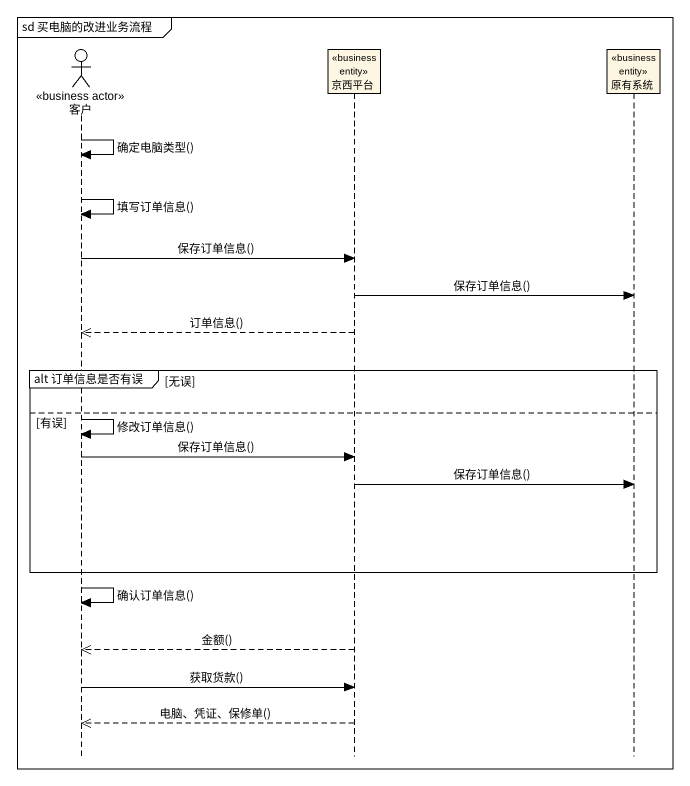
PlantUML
@startuml
mainframe sd 买电脑的改进业务流程
hide footbox
actor 客户 <<business actor>>
participant 京西平台 <<business entity>>
participant 原有系统 <<business entity>>

客户 -> 客户 : 确定电脑类型()
客户 -> 客户 : 填写订单信息()
客户 -> 京西平台 : 保存订单信息()
京西平台 -> 原有系统 : 保存订单信息()
京西平台 -->> 客户 : 订单信息()
group alt 订单信息是否有误 [无误]
else 有误
  客户 -> 客户 : 修改订单信息()
  客户 -> 京西平台 : 保存订单信息()
  京西平台 -> 原有系统 : 保存订单信息()
end
客户 -> 客户 : 确认订单信息()
京西平台 -->> 客户 : 金额()
客户 -> 京西平台 : 获取货款()
京西平台 -->> 客户 : 电脑、凭证、保修单()
@enduml
